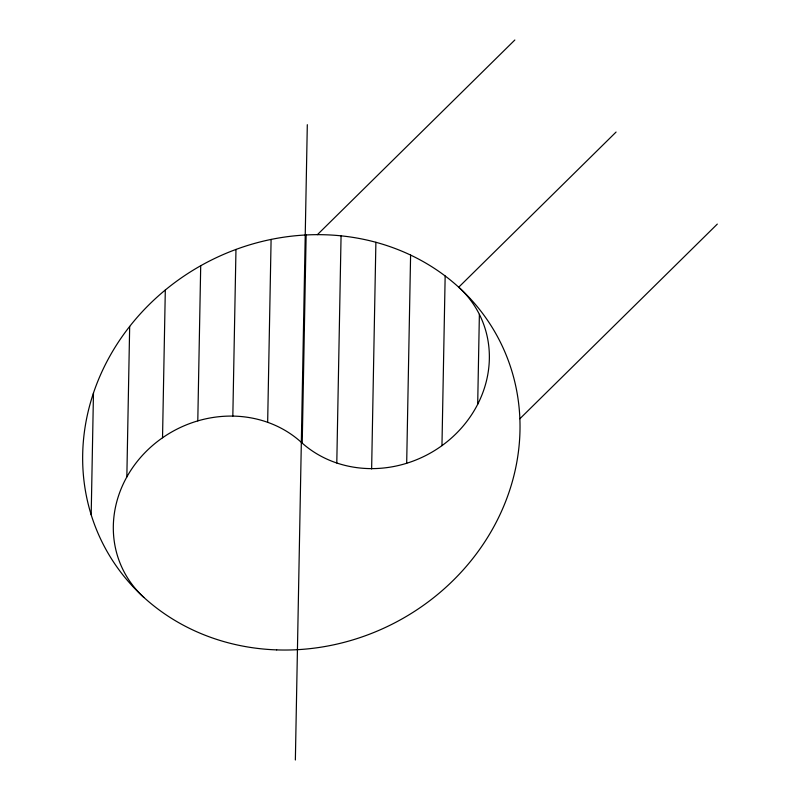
<?xml version="1.0" encoding="UTF-8"?>
<svg xmlns="http://www.w3.org/2000/svg" width="800" height="800" viewBox="0 0 800 800"><rect width="100%" height="100%" fill="white"/><g stroke="black" fill="none" stroke-linecap="round" stroke-linejoin="round"><path stroke-width="1.2" d="M91.18 514.78L93.47 393.01M126.84 476.95L129.67 326.44M162.53 437.78L165.31 290.02M197.79 420.89L200.71 265.75M232.83 416.09L235.97 249.45M267.66 422.31L271.1 239.43M295.36 760L307.31 124.69M302.22 443.14L306.14 234.96M336.79 463L341.07 235.84M371.63 468.98L375.89 242.29M406.68 463.27L410.6 255.08M441.96 445.63L445.16 275.97M477.69 404.29L479.38 314.37M317.4 234.66L514.84 40M616.08 132.05L458.71 287.2A111.41 101.62 -27.9 0 1 455.95 433.81A111.41 101.62 -27.9 0 1 301.34 442.35A111.41 101.62 -27.9 0 0 146.73 450.89A111.41 101.62 -27.9 0 0 143.97 597.5M519.87 418.75L717.31 224.09M276.67 649.89A222.82 203.24 -27.9 0 0 501.85 345.23A222.82 203.24 -27.9 0 0 125.49 331.92A222.82 203.24 -27.9 0 0 276.67 649.89"/></g></svg>
